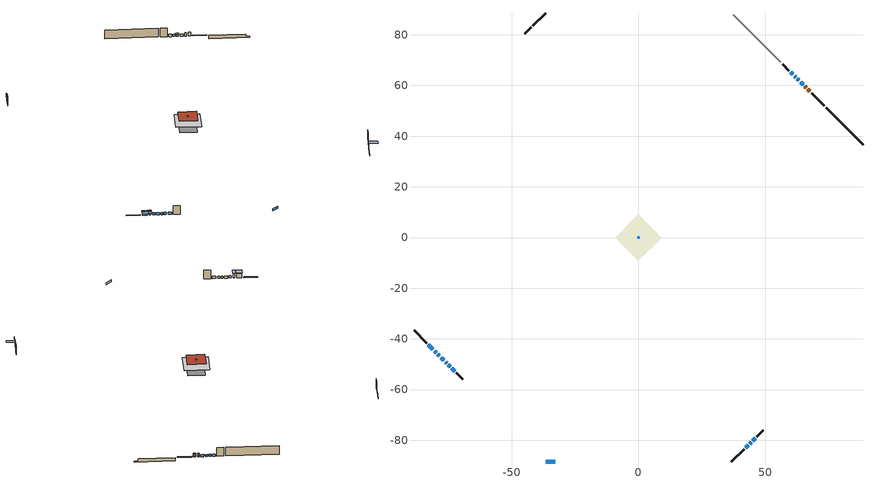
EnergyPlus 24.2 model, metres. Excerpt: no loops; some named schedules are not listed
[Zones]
conditioned space
 floor adiabatic (AdiabaticFloorConstruction): -9.1,0 0,9.1 9.1,0 0,-9.1 z3.66
 floor foundation (Slab1 construction): -6.18,0 0,6.18 6.18,0 0,-6.18 z-0.64
 wall outside (RimJoist1 construction): 36.7,-88.59 41.76,-83.53 / -88.59,-36.7 -83.53,-41.76 / -36.7,88.59 -41.76,83.53 / 73.39,51.9 68.33,56.96 z1.22:1.52
 wall outside (AdiabaticWallConstruction 1): 67.67,57.62 66.8,58.49 / 66.15,59.14 65.69,59.6 z1.22:3.25
 wall outside (AdiabaticWallConstruction): -36.7,-88.59 -32.89,-88.59 / 65.03,60.26 63.97,61.32 / 43.97,-81.32 44.44,-80.85 / -79.23,-46.06 -78.57,-46.72 / 62.01,63.28 61.62,63.67 / -77.92,-47.37 -76.77,-48.52 / -76.11,-49.18 -75.71,-49.58 / -75.06,-50.23 -74.36,-50.93 / -73.71,-51.58 -72.56,-52.73 / 45.1,-80.19 45.99,-79.3 / 60.96,64.33 60.05,65.24 z1.22:2.44; -82.88,-42.41 -81.14,-44.15 z1.22:3.58; -80.48,-44.81 -79.89,-45.4 / 42.41,-82.88 43.31,-81.98 z1.22:3.61; 63.32,61.97 62.67,62.62 z1.22:1.96
 wall outside (Wall1 construction): 46.65,-78.64 49.16,-76.13 / -71.9,-53.39 -69.39,-55.9 / -42.41,82.88 -44.92,80.37 / 59.39,65.9 56.88,68.41 z1.22:6.1
 wall foundation (FoundationWall1 construction): 74.05,51.24,-0.64 74.05,51.24,1.22 87.14,38.15,1.22 87.14,38.15,-0.07 88.59,36.7,-0.07 88.59,36.7,-0.64
 wall adiabatic (Wall3 construction): 56.22,69.07 37.35,87.94 z1.22:6.1
 window (WindowConstruction 12): -36.7,-88.59 -32.89,-88.59 z1.22:2.44
 window (WindowConstruction 7): 65.03,60.26 63.97,61.32 z1.22:2.44
 window (WindowConstruction 8): -82.88,-42.41 -81.14,-44.15 z1.22:3.58
 window (WindowConstruction 9): -80.48,-44.81 -79.89,-45.4 z1.22:3.61
 window (WindowConstruction 10): 42.41,-82.88 43.31,-81.98 z1.22:3.61
 window (WindowConstruction 11): 43.97,-81.32 44.44,-80.85 z1.22:2.44
 window (WindowConstruction 13): 63.31,61.98 62.67,62.62 z1.22:1.96
 window (WindowConstruction): -79.23,-46.06 -78.57,-46.72 z1.22:2.44
 window (WindowConstruction 14): 62.01,63.28 61.62,63.67 z1.22:2.44
 window (WindowConstruction 1): -77.92,-47.37 -76.77,-48.52 z1.22:2.44
 window (WindowConstruction 2): -76.11,-49.18 -75.71,-49.58 z1.22:2.44
 window (WindowConstruction 3): -75.06,-50.23 -74.36,-50.93 z1.22:2.44
 window (WindowConstruction 4): -73.71,-51.58 -72.56,-52.73 z1.22:2.44
 window (WindowConstruction 5): 45.1,-80.19 45.99,-79.3 z1.22:2.44
 window (WindowConstruction 6): 60.96,64.33 60.05,65.24 z1.22:2.44
 door (Door): 67.67,57.62 66.8,58.49 z1.22:3.25
 door (Door 1): 66.15,59.14 65.69,59.6 z1.22:3.25
 ceiling adiabatic (AdiabaticFloorConstruction): 0,-9.1 9.1,0 0,9.1 -9.1,0 z3.66
 roof outside (Roof1 construction): 0,6.65 -6.65,0 0,-6.65 6.65,0 z6.1
 roof outside (AdiabaticRoofConstruction): 0.36,-0.36 0.36,0.36 -0.36,0.36 -0.36,-0.36 z6.1
 skylight (SkylightConstruction): 0.36,-0.36 0.36,0.36 -0.36,0.36 -0.36,-0.36 z6.1
shading: -80.92,-44.37 -83.09,-42.2 -85.25,-44.36 -83.08,-46.52 z3.88; -79.67,-45.62 -80.69,-44.6 -82.85,-46.76 -81.83,-47.77 z3.91; 43.52,-81.77 42.2,-83.09 45.43,-86.32 46.75,-85 z3.91; 62.46,62.83 63.53,61.76 64.39,62.63 63.32,63.7 z2.26
[Building]
Building 1: Terrain=Suburbs
[Site:Location]
Montreal Intl AP_QC: Latitude {deg}=45.47; Longitude {deg}=-73.74; Time Zone {hr}=-5; Elevation {m}=36; Keep Site Location Information=Yes
[Site:GroundTemperature:Shallow]
2.07863, -0.316383, -0.508184, 0.628371, 5.19101, 9.73239, 13.6695, 16.1636, 16.3755, 14.347, 10.5102, 6.10817
[Site:WaterMainsTemperature]
Calculation Method=Schedule; Temperature Schedule=mains temperature schedule
[Material] Roughness=Rough; Thermal Absorptance=0.9
Name | Thickness {m} | Conductivity {W/m-K} | Density {kg/m3} | Specific Heat {J/kg-K} | Solar Absorptance | Visible Absorptance
asphalt or fiberglass shingles | 0.00635 | 0.162714 | 1121.4 | 1465.45 | 0.4 | 0.4
asphalt or fiberglass shingles 1 | 0.00635 | 0.162714 | 1121.4 | 1465.45 | 0.7 | 0.7
concrete 4.0 in. | 0.1016 | 1.803125 | 2242.8 | 837.4 | 0.7 | 0.7
concrete 8.0 in. | 0.2032 | 1.803125 | 2242.8 | 837.4 | 0.7 | 0.7
door material | 0.04445 | 0.0451087 | 512.64 | 1214.23 | 0.7 | 0.7
floor covering | 0.0127 | 0.0433444 | 54.468 | 1339.84 | 0.6 | 0.6
floor rigid ins; roof rigid ins 1; wall rigid ins | 0.512978 | 0.029427 | 32.04 | 1214.23 | 0.7 | 0.7
floor stud and cavity | 0.1397 | 1.75129 | 37.0049 | 1207.88 | 0.7 | 0.7
furniture material conditioned space 1 | 0.1524 | 0.115458 | 640.8 | 1214.23 | 0.6 | 0.6
gypsum board | 0.0127 | 0.160291 | 801 | 837.4 | 0.6 | 0.6
osb sheathing 0.5 in. | 0.0127 | 0.115458 | 512.64 | 1214.23 | 0.7 | 0.7
osb sheathing 0.5 in. 1 | 0.0127 | 0.115458 | 512.64 | 1214.23 | 0.4 | 0.4
osb sheathing 0.75 in. | 0.01905 | 0.115458 | 512.64 | 1214.23 | 0.7 | 0.7
osb sheathing 2.0 in. | 0.0508 | 0.115458 | 512.64 | 1214.23 | 0.7 | 0.7
rim joist stud and cavity | 0.0508 | 0.353641 | 125.044 | 1163.47 | 0.6 | 0.6
roof rigid ins | 0.103632 | 0.029427 | 32.04 | 1214.23 | 0.7 | 0.7
roof stud and cavity | 0.2032 | 0.330718 | 78.34581 | 1123.46 | 0.7 | 0.7
roof stud and cavity 1 | 0.18415 | 1.7868 | 37.0049 | 1207.88 | 0.6 | 0.6
wall stud and cavity | 0.1397 | 0.146652 | 139.0536 | 1170.24 | 0.7 | 0.7
wall stud and cavity 1 | 0.1397 | 0.12523 | 139.0536 | 1170.24 | 0.7 | 0.7
wall stud and cavity 2 | 0.0889 | 0.380278 | 52.3479 | 1209.89 | 0.7 | 0.7
wall stud and cavity 3 | 0.0889 | 0.391764 | 83.0341 | 1211.67 | 0.7 | 0.7
wood siding | 0.0254 | 0.102417 | 544.68 | 1172.36 | 0.4 | 0.4
wood siding 1; wood siding 2; wood siding 3 | 0.0254 | 0.102417 | 544.68 | 1172.36 | 0.7 | 0.7
[WindowMaterial:SimpleGlazingSystem]
Name | U-Factor {W/m2-K} | Solar Heat Gain Coefficient
SkylightMaterial | 5.77455 | 0.6891
WindowMaterial | 2.95483 | 0.57
WindowMaterial 1 | 2.921331 | 0.62
WindowMaterial 10 | 3.01672 | 0.5
WindowMaterial 11 | 2.941204 | 0.65
WindowMaterial 12 | 2.77314 | 0.53
WindowMaterial 2 | 2.97868 | 0.53
WindowMaterial 3 | 2.95426 | 0.58
WindowMaterial 4 | 2.938365 | 0.6
WindowMaterial 5 | 2.93382 | 0.6
WindowMaterial 6 | 2.941204 | 0.6
WindowMaterial 7 | 2.93666 | 0.6
WindowMaterial 8 | 2.87818 | 0.68
WindowMaterial 9 | 2.9077 | 0.64
[Construction]
AdiabaticFloorConstruction: floor stud and cavity, floor rigid ins, osb sheathing 0.75 in., floor covering
AdiabaticRoofConstruction: asphalt or fiberglass shingles 1, roof rigid ins 1, osb sheathing 0.75 in., roof stud and cavity 1
AdiabaticWallConstruction: wood siding 2, wall rigid ins, wall stud and cavity 2, gypsum board
AdiabaticWallConstruction 1: wood siding 3, wall rigid ins, wall stud and cavity 2, gypsum board
Door; Door 1: door material
FoundationWall1 construction: concrete 8.0 in.
furniture construction conditioned space 1: furniture material conditioned space 1
PartitionWallConstruction: gypsum board, wall stud and cavity 3, gypsum board
RimJoist1 construction: wood siding 1, osb sheathing 2.0 in., rim joist stud and cavity
Roof1 construction: asphalt or fiberglass shingles, roof rigid ins, osb sheathing 0.75 in., roof stud and cavity, gypsum board
SkylightConstruction: SkylightMaterial
Slab1 construction: concrete 4.0 in.
Wall1 construction: wood siding, osb sheathing 0.5 in., wall stud and cavity, gypsum board
Wall3 construction: osb sheathing 0.5 in. 1, wall stud and cavity 1, gypsum board
WindowConstruction: WindowMaterial
WindowConstruction 1: WindowMaterial 1
WindowConstruction 10: WindowMaterial 9
WindowConstruction 11: WindowMaterial 10
WindowConstruction 12: WindowMaterial 11
WindowConstruction 13; WindowConstruction 14: WindowMaterial 12
WindowConstruction 2: WindowMaterial 2
WindowConstruction 3: WindowMaterial 3
WindowConstruction 4; WindowConstruction 9: WindowMaterial 4
WindowConstruction 5: WindowMaterial 5
WindowConstruction 6: WindowMaterial 6
WindowConstruction 7: WindowMaterial 7
WindowConstruction 8: WindowMaterial 8
[Zone]
conditioned space: Multiplier=1; Volume {m3}=609.2; Part of Total Floor Area=Yes
[Space]
conditioned space 1: Zone=conditioned space; Volume {m3}=609.2
[SurfaceProperty:ExposedFoundationPerimeter]
Slab1: Exposed Perimeter Calculation Method=TotalExposedPerimeter; Total Exposed Perimeter {m}=20.574
[InternalMass] Zone or ZoneList=conditioned space; Space or SpaceList=conditioned space 1
Name | Construction | Surface Area {m2}
furniture mass conditioned space 1 | furniture construction conditioned space 1 | 96.7721
partition wall mass | PartitionWallConstruction | 241.93
[Lights]
interior lighting: Zone or ZoneList or Space or SpaceList=conditioned space 1; Schedule=interior lighting schedule; Design Level Calculation Method=LightingLevel; Lighting Level {W}=343.2; Return Air Fraction=0; Fraction Radiant=0.6; Fraction Visible=0.2; Fraction Replaceable=1
[People]
occupants: Zone or ZoneList or Space or SpaceList=conditioned space 1; Number of People Schedule=occupants schedule; Number of People Calculation Method=People; Number of People=3; Fraction Radiant=0.314171; Sensible Heat Fraction=0.56303; Activity Level Schedule=occupants activity schedule; Carbon Dioxide Generation Rate {m3/s-W}=0; Enable ASHRAE 55 Comfort Warnings=No; Mean Radiant Temperature Calculation Type=EnclosureAveraged
[ElectricEquipment] Zone or ZoneList or Space or SpaceList=conditioned space 1; Design Level Calculation Method=EquipmentLevel
Name | Schedule | Design Level {W} | Fraction Latent | Fraction Radiant | Fraction Lost
clothes dryer | clothes dryer schedule | 140.772 | 0.015 | 0.081 | 0.85
clothes washer | clothes washer schedule | 32.1985 | 0.03 | 0.162 | 0.7
cooking range | cooking range schedule | 208.969 | 0.08 | 0.432 | 0.2
dishwasher | dishwasher schedule | 66.8632 | 0.3 | 0.18 | 0.4
fridge | fridge schedule | 72.9452 | 0 | 0.6 | 0
mech vent bath fan 0 | mech vent bath fan 0 schedule | 50.2 | 0 | 0 | 1
mech vent bath fan 1 | mech vent bath fan 1 schedule | 50.2 | 0 | 0 | 1
mech vent house fan | mech vent house fan schedule | 0 | 0 | 0 | 1
mech vent house fan cfis | mech vent house fan cfis schedule | 0 | 0 | 0 | 0
mech vent range fan 0 | mech vent range fan 0 schedule | 57 | 0 | 0 | 1
misc plug loads | misc plug loads schedule | 494.7 | 0.045 | 0.513 | 0.1
whole house fan | Always On Discrete | 0 | 0 | 0 | 1
[OtherEquipment] Zone or ZoneList or Space or SpaceList=conditioned space 1; Design Level Calculation Method=EquipmentLevel
Name | Fuel Type | Schedule | Design Level {W} | Fraction Latent | Fraction Radiant | Fraction Lost
clothes dryer 1 | Electricity | clothes dryer schedule | 0 | 0.015 | 0.081 | 0.85
cooking range 1 | Electricity | cooking range schedule | 0 | 0.08 | 0.432 | 0.2
general water use latent | None | general water use schedule | 59.3978 | 1 | 0 | 0
general water use sensible | None | general water use schedule | -58.539 | 0 | 0.6 | 0
mech vent house fan latent load | None | Always On Discrete | 0 | 1 | 0 | 0
mech vent house fan sensible load | None | Always On Discrete | 0 | 0 | 0 | 0
water heater energy adjustment1 | NaturalGas | Always On Discrete | 0.01 | 0 | 0 | 1
[ZoneInfiltration:DesignFlowRate] Zone or ZoneList or Space or SpaceList=conditioned space 1; Schedule=Always On Discrete; Design Flow Rate Calculation Method=Flow/Zone; Design Flow Rate {m3/s}=0
infil flow; natural vent flow; whole house fan flow
[AvailabilityManager:Scheduled]
furnace airloop Availability Manager: Schedule=Always On Discrete
[Foundation:Kiva]
Foundation Kiva 1: Initial Indoor Air Temperature {C}=18; Wall Height Above Grade {m}=1.22002; Wall Depth Below Slab {m}=0.2032
[Foundation:Kiva:Settings]
Soil Conductivity {W/m-K}=0.849921; Soil Density {kg/m3}=1842.3; Soil Specific Heat {J/kg-K}=418.7; Ground Solar Absorptivity=0.9; Ground Thermal Absorptivity=0.9; Ground Surface Roughness {m}=0.03; Far-Field Width {m}=40; Deep-Ground Boundary Condition=ZeroFlux; Deep-Ground Depth {m}=40; Minimum Cell Dimension {m}=0.2; Maximum Cell Growth Coefficient=3; Simulation Timestep=Timestep
[Exterior:Lights]
exterior lighting: Schedule=exterior lighting schedule; Design Level {W}=75.6
[EnergyManagementSystem:GlobalVariable]
furnace_airloop_Fan_RTF
infil_program_Qfan
infil_program_Qinf
natural_vent_program_Qnv
natural_vent_program_Qwhf
[EnergyManagementSystem:Sensor]
Name | Output:Variable or Output:Meter Index Key | Output:Variable or Output:Meter
airflow_gain | infil flow | Infiltration Sensible Heat Gain Energy
airflow_gain_1 | natural vent flow | Infiltration Sensible Heat Gain Energy
airflow_gain_2 | whole house fan flow | Infiltration Sensible Heat Gain Energy
airflow_loss | infil flow | Infiltration Sensible Heat Loss Energy
airflow_loss_1 | natural vent flow | Infiltration Sensible Heat Loss Energy
airflow_loss_2 | whole house fan flow | Infiltration Sensible Heat Loss Energy
clg_load_cond |  | Cooling:EnergyTransfer:Zone:CONDITIONED SPACE
clg_sp_s; clg_sp_s_1 | cooling setpoint | Schedule Value
clothes_dryer_exhaust_0_sch_s | clothes dryer exhaust 0 schedule | Schedule Value
cool_season | cooling season schedule | Schedule Value
htg_load_cond |  | Heating:EnergyTransfer:Zone:CONDITIONED SPACE
htg_sp_s; htg_sp_s_1 | heating setpoint | Schedule Value
ig_ee_conv | clothes dryer | Electric Equipment Convective Heating Energy
ig_ee_conv_2 | cooking range | Electric Equipment Convective Heating Energy
ig_ee_conv_4 | fridge | Electric Equipment Convective Heating Energy
ig_ee_conv_5 | misc plug loads | Electric Equipment Convective Heating Energy
ig_ee_conv_6 | whole house fan | Electric Equipment Convective Heating Energy
ig_ee_rad | clothes dryer | Electric Equipment Radiant Heating Energy
ig_ee_rad_2 | cooking range | Electric Equipment Radiant Heating Energy
ig_ee_rad_4 | fridge | Electric Equipment Radiant Heating Energy
ig_ee_rad_5 | misc plug loads | Electric Equipment Radiant Heating Energy
ig_ee_rad_6 | whole house fan | Electric Equipment Radiant Heating Energy
ig_lgt_conv | interior lighting | Lights Convective Heating Energy
ig_lgt_rad | interior lighting | Lights Radiant Heating Energy
ig_lgt_vis | interior lighting | Lights Visible Radiation Heating Energy
ig_oe_conv | clothes dryer 1 | Other Equipment Convective Heating Energy
ig_oe_conv_1 | cooking range 1 | Other Equipment Convective Heating Energy
ig_oe_conv_2 | general water use latent | Other Equipment Convective Heating Energy
ig_oe_conv_3 | general water use sensible | Other Equipment Convective Heating Energy
ig_oe_conv_4 | water heater energy adjustment1 | Other Equipment Convective Heating Energy
ig_oe_rad | clothes dryer 1 | Other Equipment Radiant Heating Energy
ig_oe_rad_1 | cooking range 1 | Other Equipment Radiant Heating Energy
ig_oe_rad_2 | general water use latent | Other Equipment Radiant Heating Energy
ig_oe_rad_3 | general water use sensible | Other Equipment Radiant Heating Energy
ig_oe_rad_4 | water heater energy adjustment1 | Other Equipment Radiant Heating Energy
ig_ppl_conv | occupants | People Convective Heating Energy
ig_ppl_rad | occupants | People Radiant Heating Energy
im_conv | furniture mass conditioned space 1 | Surface Inside Face Convection Heat Gain Energy
im_conv_1 | partition wall mass | Surface Inside Face Convection Heat Gain Energy
im_ig | furniture mass conditioned space 1 | Surface Inside Face Internal Gains Radiation Heat Gain Energy
im_ig_1 | partition wall mass | Surface Inside Face Internal Gains Radiation Heat Gain Energy
im_lgt | furniture mass conditioned space 1 | Surface Inside Face Lights Radiation Heat Gain Energy
im_lgt_1 | partition wall mass | Surface Inside Face Lights Radiation Heat Gain Energy
im_sol | furniture mass conditioned space 1 | Surface Inside Face Solar Radiation Heat Gain Energy
im_sol_1 | partition wall mass | Surface Inside Face Solar Radiation Heat Gain Energy
im_surf | furniture mass conditioned space 1 | Surface Inside Face Net Surface Thermal Radiation Heat Gain Energy
im_surf_1 | partition wall mass | Surface Inside Face Net Surface Thermal Radiation Heat Gain Energy
mech_vent_bath_fan_0_sch_s | mech vent bath fan 0 schedule | Schedule Value
mech_vent_bath_fan_1_sch_s | mech vent bath fan 1 schedule | Schedule Value
mech_vent_range_fan_0_sch_s | mech vent range fan 0 schedule | Schedule Value
mv_conv | mech vent bath fan 0 | Electric Equipment Convective Heating Energy
mv_conv_1 | mech vent bath fan 1 | Electric Equipment Convective Heating Energy
mv_conv_2 | mech vent house fan | Electric Equipment Convective Heating Energy
mv_conv_3 | mech vent house fan cfis | Electric Equipment Convective Heating Energy
mv_conv_4 | mech vent range fan 0 | Electric Equipment Convective Heating Energy
mv_conv_5 | mech vent house fan latent load | Other Equipment Convective Heating Energy
mv_conv_6 | mech vent house fan sensible load | Other Equipment Convective Heating Energy
mv_rad | mech vent bath fan 0 | Electric Equipment Radiant Heating Energy
mv_rad_1 | mech vent bath fan 1 | Electric Equipment Radiant Heating Energy
mv_rad_2 | mech vent house fan | Electric Equipment Radiant Heating Energy
mv_rad_3 | mech vent house fan cfis | Electric Equipment Radiant Heating Energy
mv_rad_4 | mech vent range fan 0 | Electric Equipment Radiant Heating Energy
mv_rad_5 | mech vent house fan latent load | Other Equipment Radiant Heating Energy
mv_rad_6 | mech vent house fan sensible load | Other Equipment Radiant Heating Energy
natural_vent_s | natural vent schedule | Schedule Value
out_pb_s |  | Site Outdoor Air Barometric Pressure
out_wt_s |  | Site Outdoor Air Humidity Ratio
site_vw_s |  | Site Wind Speed
ss_back_out | Window1 | Surface Window Shortwave from Zone Back Out Window Heat Transfer Rate
ss_back_out_1 | Window12 | Surface Window Shortwave from Zone Back Out Window Heat Transfer Rate
ss_back_out_10 | Window3 | Surface Window Shortwave from Zone Back Out Window Heat Transfer Rate
ss_back_out_11 | Window4 | Surface Window Shortwave from Zone Back Out Window Heat Transfer Rate
ss_back_out_12 | Window5 | Surface Window Shortwave from Zone Back Out Window Heat Transfer Rate
ss_back_out_13 | Window6 | Surface Window Shortwave from Zone Back Out Window Heat Transfer Rate
ss_back_out_14 | Window7 | Surface Window Shortwave from Zone Back Out Window Heat Transfer Rate
ss_back_out_15 | Window8 | Surface Window Shortwave from Zone Back Out Window Heat Transfer Rate
ss_back_out_2 | Window13 | Surface Window Shortwave from Zone Back Out Window Heat Transfer Rate
ss_back_out_3 | Window14 | Surface Window Shortwave from Zone Back Out Window Heat Transfer Rate
ss_back_out_4 | Window15 | Surface Window Shortwave from Zone Back Out Window Heat Transfer Rate
ss_back_out_5 | Window16 | Surface Window Shortwave from Zone Back Out Window Heat Transfer Rate
ss_back_out_6 | Window17 | Surface Window Shortwave from Zone Back Out Window Heat Transfer Rate
ss_back_out_7 | Window19 | Surface Window Shortwave from Zone Back Out Window Heat Transfer Rate
ss_back_out_8 | Window2 | Surface Window Shortwave from Zone Back Out Window Heat Transfer Rate
ss_back_out_9 | Window20 | Surface Window Shortwave from Zone Back Out Window Heat Transfer Rate
ss_conv | Door1 | Surface Inside Face Convection Heat Gain Energy
ss_conv_1 | Door5 | Surface Inside Face Convection Heat Gain Energy
ss_conv_10 | Window2 | Surface Inside Face Convection Heat Gain Energy
ss_conv_11 | Window20 | Surface Inside Face Convection Heat Gain Energy
ss_conv_12 | Window3 | Surface Inside Face Convection Heat Gain Energy
ss_conv_13 | Window4 | Surface Inside Face Convection Heat Gain Energy
ss_conv_14 | Window5 | Surface Inside Face Convection Heat Gain Energy
ss_conv_15 | Window6 | Surface Inside Face Convection Heat Gain Energy
ss_conv_16 | Window7 | Surface Inside Face Convection Heat Gain Energy
ss_conv_17 | Window8 | Surface Inside Face Convection Heat Gain Energy
ss_conv_2 | Window1 | Surface Inside Face Convection Heat Gain Energy
ss_conv_3 | Window12 | Surface Inside Face Convection Heat Gain Energy
ss_conv_4 | Window13 | Surface Inside Face Convection Heat Gain Energy
ss_conv_5 | Window14 | Surface Inside Face Convection Heat Gain Energy
ss_conv_6 | Window15 | Surface Inside Face Convection Heat Gain Energy
ss_conv_7 | Window16 | Surface Inside Face Convection Heat Gain Energy
ss_conv_8 | Window17 | Surface Inside Face Convection Heat Gain Energy
ss_conv_9 | Window19 | Surface Inside Face Convection Heat Gain Energy
ss_ig | Door1 | Surface Inside Face Internal Gains Radiation Heat Gain Energy
ss_ig_1 | Door5 | Surface Inside Face Internal Gains Radiation Heat Gain Energy
ss_ig_10 | Window2 | Surface Inside Face Internal Gains Radiation Heat Gain Energy
ss_ig_11 | Window20 | Surface Inside Face Internal Gains Radiation Heat Gain Energy
ss_ig_12 | Window3 | Surface Inside Face Internal Gains Radiation Heat Gain Energy
ss_ig_13 | Window4 | Surface Inside Face Internal Gains Radiation Heat Gain Energy
ss_ig_14 | Window5 | Surface Inside Face Internal Gains Radiation Heat Gain Energy
ss_ig_15 | Window6 | Surface Inside Face Internal Gains Radiation Heat Gain Energy
ss_ig_16 | Window7 | Surface Inside Face Internal Gains Radiation Heat Gain Energy
ss_ig_17 | Window8 | Surface Inside Face Internal Gains Radiation Heat Gain Energy
ss_ig_2 | Window1 | Surface Inside Face Internal Gains Radiation Heat Gain Energy
ss_ig_3 | Window12 | Surface Inside Face Internal Gains Radiation Heat Gain Energy
ss_ig_4 | Window13 | Surface Inside Face Internal Gains Radiation Heat Gain Energy
ss_ig_5 | Window14 | Surface Inside Face Internal Gains Radiation Heat Gain Energy
ss_ig_6 | Window15 | Surface Inside Face Internal Gains Radiation Heat Gain Energy
ss_ig_7 | Window16 | Surface Inside Face Internal Gains Radiation Heat Gain Energy
ss_ig_8 | Window17 | Surface Inside Face Internal Gains Radiation Heat Gain Energy
ss_ig_9 | Window19 | Surface Inside Face Internal Gains Radiation Heat Gain Energy
ss_lgt | Door1 | Surface Inside Face Lights Radiation Heat Gain Energy
ss_lgt_1 | Door5 | Surface Inside Face Lights Radiation Heat Gain Energy
ss_sol | Door1 | Surface Inside Face Solar Radiation Heat Gain Energy
ss_sol_1 | Door5 | Surface Inside Face Solar Radiation Heat Gain Energy
ss_surf | Door1 | Surface Inside Face Net Surface Thermal Radiation Heat Gain Energy
ss_surf_1 | Door5 | Surface Inside Face Net Surface Thermal Radiation Heat Gain Energy
ss_surf_10 | Window2 | Surface Inside Face Net Surface Thermal Radiation Heat Gain Energy
ss_surf_11 | Window20 | Surface Inside Face Net Surface Thermal Radiation Heat Gain Energy
ss_surf_12 | Window3 | Surface Inside Face Net Surface Thermal Radiation Heat Gain Energy
ss_surf_13 | Window4 | Surface Inside Face Net Surface Thermal Radiation Heat Gain Energy
ss_surf_14 | Window5 | Surface Inside Face Net Surface Thermal Radiation Heat Gain Energy
ss_surf_15 | Window6 | Surface Inside Face Net Surface Thermal Radiation Heat Gain Energy
ss_surf_16 | Window7 | Surface Inside Face Net Surface Thermal Radiation Heat Gain Energy
ss_surf_17 | Window8 | Surface Inside Face Net Surface Thermal Radiation Heat Gain Energy
ss_surf_2 | Window1 | Surface Inside Face Net Surface Thermal Radiation Heat Gain Energy
ss_surf_3 | Window12 | Surface Inside Face Net Surface Thermal Radiation Heat Gain Energy
ss_surf_4 | Window13 | Surface Inside Face Net Surface Thermal Radiation Heat Gain Energy
ss_surf_5 | Window14 | Surface Inside Face Net Surface Thermal Radiation Heat Gain Energy
ss_surf_6 | Window15 | Surface Inside Face Net Surface Thermal Radiation Heat Gain Energy
ss_surf_7 | Window16 | Surface Inside Face Net Surface Thermal Radiation Heat Gain Energy
ss_surf_8 | Window17 | Surface Inside Face Net Surface Thermal Radiation Heat Gain Energy
ss_surf_9 | Window19 | Surface Inside Face Net Surface Thermal Radiation Heat Gain Energy
ss_trans_in | Window1 | Surface Window Transmitted Solar Radiation Rate
ss_trans_in_1 | Window12 | Surface Window Transmitted Solar Radiation Rate
ss_trans_in_10 | Window3 | Surface Window Transmitted Solar Radiation Rate
ss_trans_in_11 | Window4 | Surface Window Transmitted Solar Radiation Rate
ss_trans_in_12 | Window5 | Surface Window Transmitted Solar Radiation Rate
ss_trans_in_13 | Window6 | Surface Window Transmitted Solar Radiation Rate
ss_trans_in_14 | Window7 | Surface Window Transmitted Solar Radiation Rate
ss_trans_in_15 | Window8 | Surface Window Transmitted Solar Radiation Rate
ss_trans_in_2 | Window13 | Surface Window Transmitted Solar Radiation Rate
ss_trans_in_3 | Window14 | Surface Window Transmitted Solar Radiation Rate
ss_trans_in_4 | Window15 | Surface Window Transmitted Solar Radiation Rate
ss_trans_in_5 | Window16 | Surface Window Transmitted Solar Radiation Rate
ss_trans_in_6 | Window17 | Surface Window Transmitted Solar Radiation Rate
ss_trans_in_7 | Window19 | Surface Window Transmitted Solar Radiation Rate
ss_trans_in_8 | Window2 | Surface Window Transmitted Solar Radiation Rate
ss_trans_in_9 | Window20 | Surface Window Transmitted Solar Radiation Rate
ss_trans_out | Window1 | Surface Inside Face Initial Transmitted Diffuse Transmitted Out Window Solar Radiation Rate
ss_trans_out_1 | Window12 | Surface Inside Face Initial Transmitted Diffuse Transmitted Out Window Solar Radiation Rate
ss_trans_out_10 | Window3 | Surface Inside Face Initial Transmitted Diffuse Transmitted Out Window Solar Radiation Rate
ss_trans_out_11 | Window4 | Surface Inside Face Initial Transmitted Diffuse Transmitted Out Window Solar Radiation Rate
ss_trans_out_12 | Window5 | Surface Inside Face Initial Transmitted Diffuse Transmitted Out Window Solar Radiation Rate
ss_trans_out_13 | Window6 | Surface Inside Face Initial Transmitted Diffuse Transmitted Out Window Solar Radiation Rate
ss_trans_out_14 | Window7 | Surface Inside Face Initial Transmitted Diffuse Transmitted Out Window Solar Radiation Rate
ss_trans_out_15 | Window8 | Surface Inside Face Initial Transmitted Diffuse Transmitted Out Window Solar Radiation Rate
ss_trans_out_2 | Window13 | Surface Inside Face Initial Transmitted Diffuse Transmitted Out Window Solar Radiation Rate
